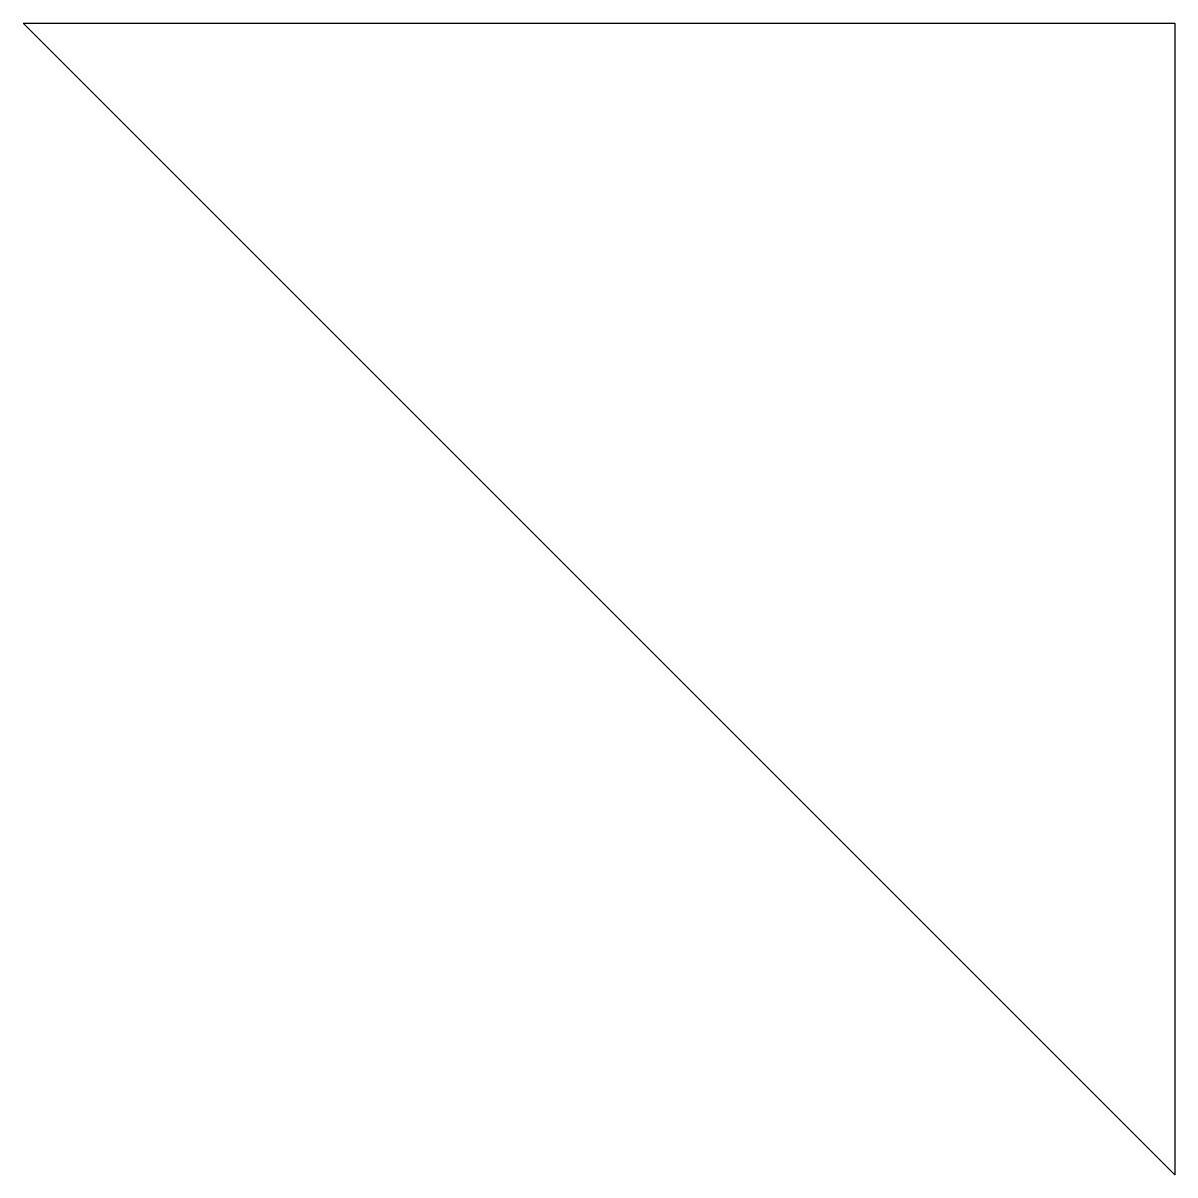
# Model space of a CAD drawing. Header units: millimetres. Extents: x -40 to -3, y -40 to -3.
import ezdxf

# ---------------------------------------------------------------- set-up
doc = ezdxf.new("R2010")
doc.units = ezdxf.units.MM

msp = doc.modelspace()

# ---------------------------------------------------------------- linework, layer by layer
at = {"color": 7, "linetype": 'Continuous', "lineweight": 25}
for p, q in [((-40, -3), (-3, -3)), ((-3, -40), (-40, -3)), ((-3, -3), (-3, -40))]:
    msp.add_line(p, q, dxfattribs=at)

doc.saveas('drawing.dxf')
